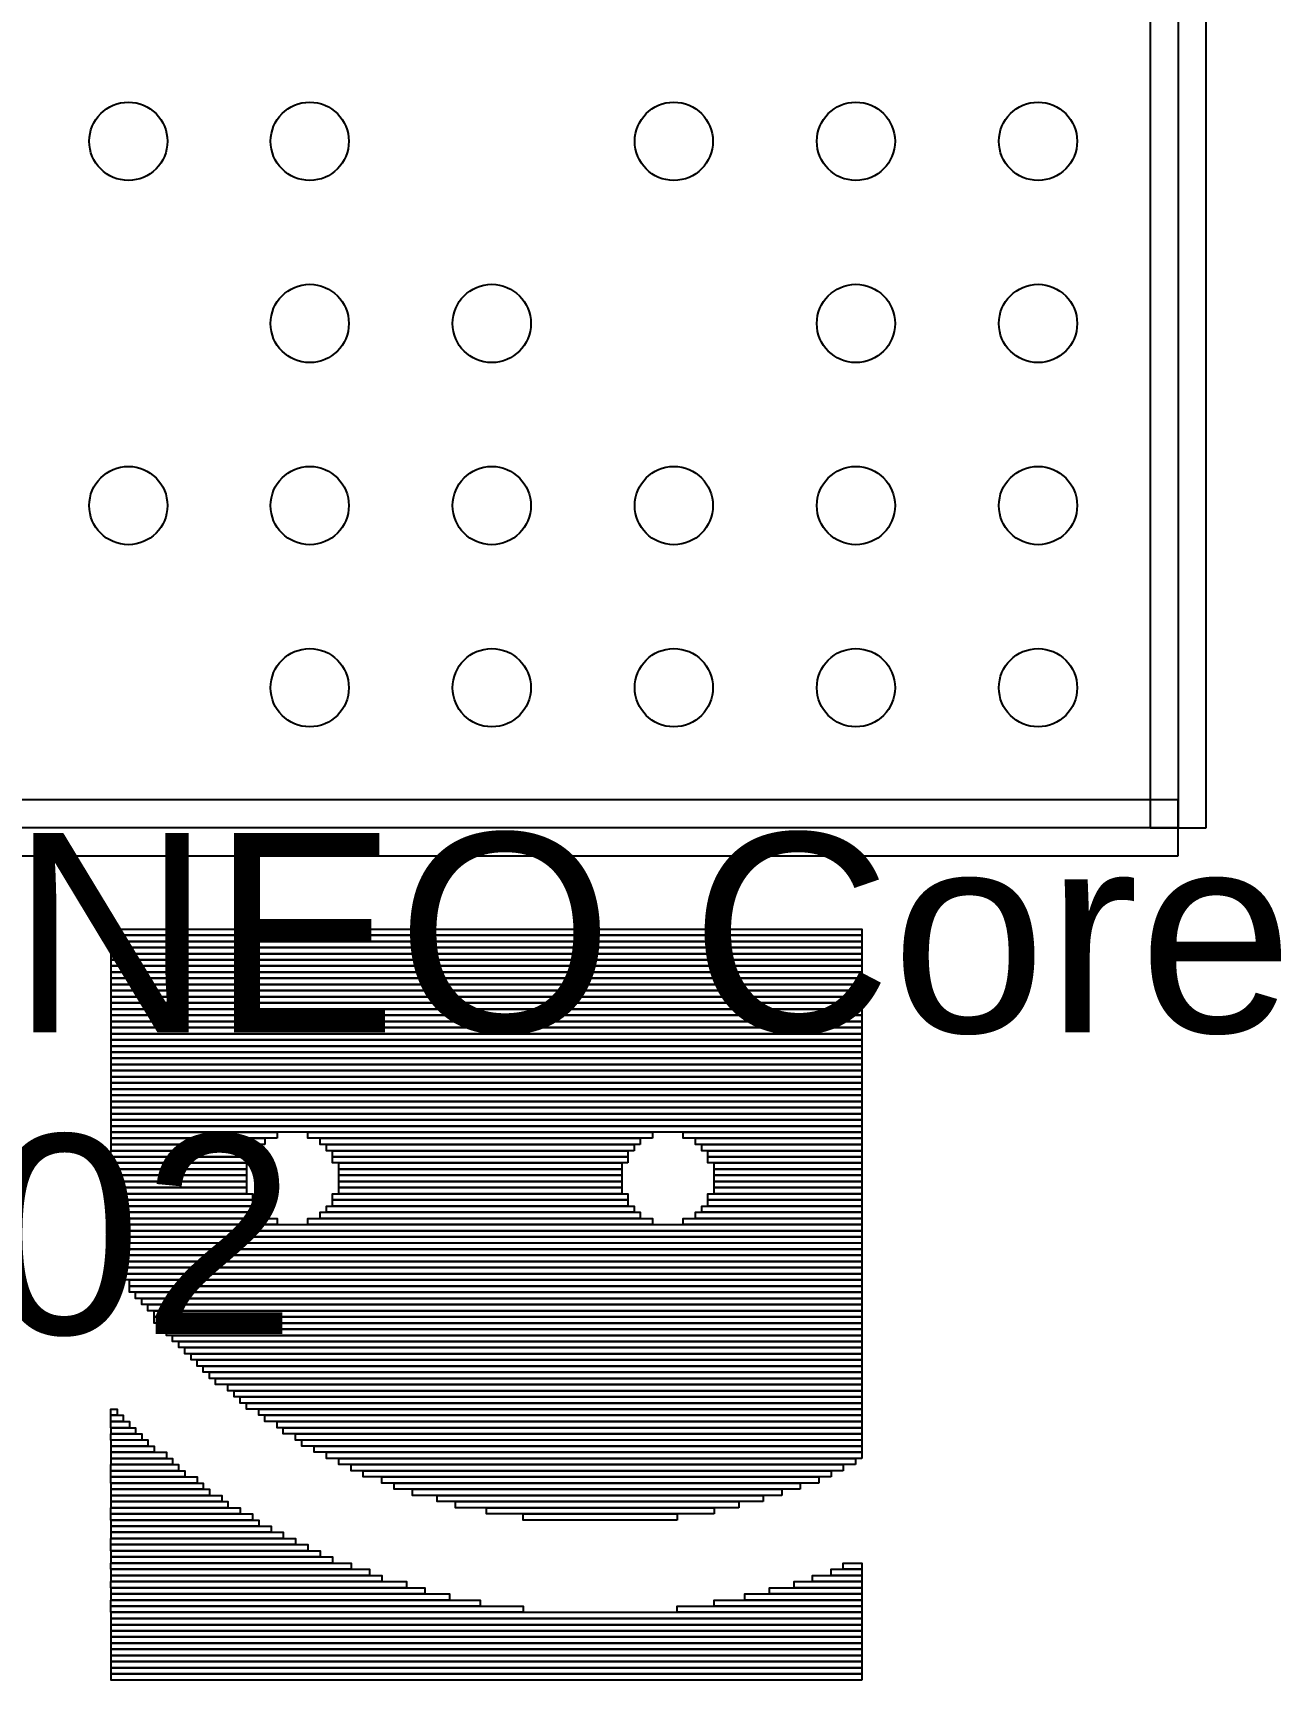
# Model space of a CAD drawing. Header units: millimetres. Extents: x -2.4 to 42.3, y -2.6 to 40.2.
# Drawn here: x 23.74 to 28.19, y 15.44 to 21.32 of the extents above; entities that cross this region are included whole.
import ezdxf

# ---------------------------------------------------------------- set-up
doc = ezdxf.new("R2010")
doc.units = ezdxf.units.MM
doc.header["$MEASUREMENT"] = 0
for name, color, linetype in [('BOT', 3, 'Continuous'), ('SILK-BOT', 6, 'Continuous'), ('SILK-TOP', 7, 'Continuous')]:
    doc.layers.add(name, color=color, linetype=linetype)

msp = doc.modelspace()

# ---------------------------------------------------------------- linework, layer by layer
at = {"layer": 'BOT'}
for centre in [(24.0772, 20.9349), (24.7249, 20.9349), (26.0254, 20.9349), (26.6756, 20.9349), (27.3259, 20.9349), (24.7249, 20.2846), (25.3751, 20.2846), (26.6756, 20.2846), (27.3259, 20.2846), (24.0772, 19.6344), (24.7249, 19.6344), (25.3751, 19.6344), (26.0254, 19.6344), (26.6756, 19.6344), (27.3259, 19.6344), (24.7249, 18.9841), (25.3751, 18.9841), (26.0254, 18.9841), (26.6756, 18.9841), (27.3259, 18.9841)]:
    msp.add_circle(centre, 0.1397, dxfattribs=at)
at = {"layer": 'SILK-BOT'}
for p, q in [((27.7259, 32.4842), (27.7259, 18.4838)), ((27.8262, 32.4842), (27.8262, 18.4838)), ((27.9266, 18.4838), (27.9266, 32.4842)), ((27.8262, 18.5842), (13.8258, 18.5842)), ((27.8262, 18.3835), (27.8262, 18.5842)), ((27.8262, 18.4838), (13.8258, 18.4838)), ((27.7259, 18.4838), (27.9266, 18.4838)), ((13.8258, 18.3835), (27.8262, 18.3835))]:
    msp.add_line(p, q, dxfattribs=at)
for points in [[(26.6967, 18.1004), (24.0154, 18.1004), (24.0154, 18.1224), (26.6967, 18.1224), (26.6967, 18.1004)], [(26.6967, 18.0786), (24.0154, 18.0786), (24.0154, 18.1005), (26.6967, 18.1005), (26.6967, 18.0786)], [(26.6967, 18.0565), (24.0154, 18.0565), (24.0154, 18.0786), (26.6967, 18.0786), (26.6967, 18.0565)], [(26.6967, 18.0345), (24.0154, 18.0345), (24.0154, 18.0565), (26.6967, 18.0565), (26.6967, 18.0345)], [(26.6967, 18.0125), (24.0154, 18.0125), (24.0154, 18.0345), (26.6967, 18.0345), (26.6967, 18.0125)], [(26.6967, 17.9906), (24.0154, 17.9906), (24.0154, 18.0126), (26.6967, 18.0126), (26.6967, 17.9906)], [(26.6967, 17.9686), (24.0154, 17.9686), (24.0154, 17.9906), (26.6967, 17.9906), (26.6967, 17.9686)], [(26.6967, 17.9466), (24.0154, 17.9466), (24.0154, 17.9686), (26.6967, 17.9686), (26.6967, 17.9466)], [(26.6967, 17.9247), (24.0154, 17.9247), (24.0154, 17.9466), (26.6967, 17.9466), (26.6967, 17.9247)], [(26.6967, 17.9026), (24.0154, 17.9026), (24.0154, 17.9247), (26.6967, 17.9247), (26.6967, 17.9026)], [(26.6967, 17.8807), (24.0154, 17.8807), (24.0154, 17.9027), (26.6967, 17.9027), (26.6967, 17.8807)], [(26.6967, 17.8587), (24.0154, 17.8587), (24.0154, 17.8807), (26.6967, 17.8807), (26.6967, 17.8587)], [(26.6967, 17.8367), (24.0154, 17.8367), (24.0154, 17.8587), (26.6967, 17.8587), (26.6967, 17.8367)], [(26.6967, 17.8147), (24.0154, 17.8147), (24.0154, 17.8367), (26.6967, 17.8367), (26.6967, 17.8147)], [(26.6967, 17.7929), (24.0154, 17.7929), (24.0154, 17.8148), (26.6967, 17.8148), (26.6967, 17.7929)], [(26.6967, 17.7708), (24.0154, 17.7708), (24.0154, 17.7929), (26.6967, 17.7929), (26.6967, 17.7708)], [(26.6967, 17.7488), (24.0154, 17.7488), (24.0154, 17.7708), (26.6967, 17.7708), (26.6967, 17.7488)], [(26.6967, 17.7268), (24.0154, 17.7268), (24.0154, 17.7488), (26.6967, 17.7488), (26.6967, 17.7268)], [(26.6967, 17.7048), (24.0154, 17.7048), (24.0154, 17.7268), (26.6967, 17.7268), (26.6967, 17.7048)], [(26.6967, 17.6829), (24.0154, 17.6829), (24.0154, 17.7049), (26.6967, 17.7049), (26.6967, 17.6829)], [(26.6967, 17.6609), (24.0154, 17.6609), (24.0154, 17.6829), (26.6967, 17.6829), (26.6967, 17.6609)], [(26.6967, 17.6389), (24.0154, 17.6389), (24.0154, 17.6609), (26.6967, 17.6609), (26.6967, 17.6389)], [(26.6967, 17.6169), (24.0154, 17.6169), (24.0154, 17.6389), (26.6967, 17.6389), (26.6967, 17.6169)], [(26.6967, 17.595), (24.0154, 17.595), (24.0154, 17.617), (26.6967, 17.617), (26.6967, 17.595)], [(26.6967, 17.573), (24.0154, 17.573), (24.0154, 17.595), (26.6967, 17.595), (26.6967, 17.573)], [(26.6967, 17.551), (24.0154, 17.551), (24.0154, 17.573), (26.6967, 17.573), (26.6967, 17.551)], [(26.6967, 17.529), (24.0154, 17.529), (24.0154, 17.551), (26.6967, 17.551), (26.6967, 17.529)], [(26.6967, 17.5071), (24.0154, 17.5071), (24.0154, 17.529), (26.6967, 17.529), (26.6967, 17.5071)], [(26.6967, 17.4851), (24.0154, 17.4851), (24.0154, 17.5072), (26.6967, 17.5072), (26.6967, 17.4851)], [(26.6967, 17.4631), (24.0154, 17.4631), (24.0154, 17.4851), (26.6967, 17.4851), (26.6967, 17.4631)], [(26.6967, 17.4411), (24.0154, 17.4411), (24.0154, 17.4631), (26.6967, 17.4631), (26.6967, 17.4411)], [(26.6967, 17.4191), (24.0154, 17.4191), (24.0154, 17.4411), (26.6967, 17.4411), (26.6967, 17.4191)], [(26.6967, 17.3971), (24.0154, 17.3971), (24.0154, 17.4191), (26.6967, 17.4191), (26.6967, 17.3971)], [(24.6087, 17.3753), (24.0153, 17.3753), (24.0153, 17.3972), (24.6087, 17.3972), (24.6087, 17.3753)], [(24.5647, 17.3532), (24.0153, 17.3532), (24.0153, 17.3753), (24.5647, 17.3753), (24.5647, 17.3532)], [(24.5427, 17.3312), (24.0153, 17.3312), (24.0153, 17.3532), (24.5427, 17.3532), (24.5427, 17.3312)], [(25.9493, 17.3753), (24.7186, 17.3753), (24.7186, 17.3972), (25.9493, 17.3972), (25.9493, 17.3753)], [(25.9054, 17.3532), (24.7624, 17.3532), (24.7624, 17.3753), (25.9054, 17.3753), (25.9054, 17.3532)], [(25.8834, 17.3312), (24.7844, 17.3312), (24.7844, 17.3532), (25.8834, 17.3532), (25.8834, 17.3312)], [(26.6966, 17.3753), (26.0592, 17.3753), (26.0592, 17.3972), (26.6966, 17.3972), (26.6966, 17.3753)], [(26.6966, 17.3532), (26.1032, 17.3532), (26.1032, 17.3753), (26.6966, 17.3753), (26.6966, 17.3532)], [(26.6966, 17.3312), (26.1252, 17.3312), (26.1252, 17.3532), (26.6966, 17.3532), (26.6966, 17.3312)], [(24.5207, 17.3092), (24.0152, 17.3092), (24.0152, 17.3312), (24.5207, 17.3312), (24.5207, 17.3092)], [(24.5207, 17.2873), (24.0152, 17.2873), (24.0152, 17.3093), (24.5207, 17.3093), (24.5207, 17.2873)], [(25.8614, 17.3092), (24.8064, 17.3092), (24.8064, 17.3312), (25.8614, 17.3312), (25.8614, 17.3092)], [(25.8614, 17.2873), (24.8064, 17.2873), (24.8064, 17.3093), (25.8614, 17.3093), (25.8614, 17.2873)], [(26.6966, 17.3092), (26.147, 17.3092), (26.147, 17.3312), (26.6966, 17.3312), (26.6966, 17.3092)], [(26.6966, 17.2873), (26.147, 17.2873), (26.147, 17.3093), (26.6966, 17.3093), (26.6966, 17.2873)], [(24.4988, 17.2653), (24.0153, 17.2653), (24.0153, 17.2873), (24.4988, 17.2873), (24.4988, 17.2653)], [(24.4988, 17.2433), (24.0153, 17.2433), (24.0153, 17.2653), (24.4988, 17.2653), (24.4988, 17.2433)], [(24.4988, 17.2214), (24.0153, 17.2214), (24.0153, 17.2433), (24.4988, 17.2433), (24.4988, 17.2214)], [(25.8394, 17.2653), (24.8284, 17.2653), (24.8284, 17.2873), (25.8394, 17.2873), (25.8394, 17.2653)], [(25.8394, 17.2433), (24.8284, 17.2433), (24.8284, 17.2653), (25.8394, 17.2653), (25.8394, 17.2433)], [(25.8394, 17.2214), (24.8284, 17.2214), (24.8284, 17.2433), (25.8394, 17.2433), (25.8394, 17.2214)], [(26.6965, 17.2653), (26.169, 17.2653), (26.169, 17.2873), (26.6965, 17.2873), (26.6965, 17.2653)], [(26.6965, 17.2433), (26.169, 17.2433), (26.169, 17.2653), (26.6965, 17.2653), (26.6965, 17.2433)], [(26.6965, 17.2214), (26.169, 17.2214), (26.169, 17.2433), (26.6965, 17.2433), (26.6965, 17.2214)], [(24.5207, 17.1554), (24.0152, 17.1554), (24.0152, 17.1774), (24.5207, 17.1774), (24.5207, 17.1554)], [(24.4988, 17.1993), (24.0153, 17.1993), (24.0153, 17.2214), (24.4988, 17.2214), (24.4988, 17.1993)], [(24.4988, 17.1774), (24.0153, 17.1774), (24.0153, 17.1994), (24.4988, 17.1994), (24.4988, 17.1774)], [(25.8614, 17.1554), (24.8064, 17.1554), (24.8064, 17.1774), (25.8614, 17.1774), (25.8614, 17.1554)], [(25.8394, 17.1993), (24.8284, 17.1993), (24.8284, 17.2214), (25.8394, 17.2214), (25.8394, 17.1993)], [(25.8394, 17.1774), (24.8284, 17.1774), (24.8284, 17.1994), (25.8394, 17.1994), (25.8394, 17.1774)], [(26.6966, 17.1554), (26.147, 17.1554), (26.147, 17.1774), (26.6966, 17.1774), (26.6966, 17.1554)], [(26.6965, 17.1993), (26.169, 17.1993), (26.169, 17.2214), (26.6965, 17.2214), (26.6965, 17.1993)], [(26.6965, 17.1774), (26.169, 17.1774), (26.169, 17.1994), (26.6965, 17.1994), (26.6965, 17.1774)], [(24.5207, 17.1334), (24.0152, 17.1334), (24.0152, 17.1554), (24.5207, 17.1554), (24.5207, 17.1334)], [(24.5427, 17.1114), (24.0153, 17.1114), (24.0153, 17.1334), (24.5427, 17.1334), (24.5427, 17.1114)], [(25.8834, 17.1114), (24.7844, 17.1114), (24.7844, 17.1334), (25.8834, 17.1334), (25.8834, 17.1114)], [(25.8614, 17.1334), (24.8064, 17.1334), (24.8064, 17.1554), (25.8614, 17.1554), (25.8614, 17.1334)], [(26.6966, 17.1114), (26.1252, 17.1114), (26.1252, 17.1334), (26.6966, 17.1334), (26.6966, 17.1114)], [(26.6966, 17.1334), (26.147, 17.1334), (26.147, 17.1554), (26.6966, 17.1554), (26.6966, 17.1334)], [(24.5647, 17.0894), (24.0153, 17.0894), (24.0153, 17.1114), (24.5647, 17.1114), (24.5647, 17.0894)], [(24.6087, 17.0675), (24.0153, 17.0675), (24.0153, 17.0896), (24.6087, 17.0896), (24.6087, 17.0675)], [(26.6967, 17.0455), (24.0154, 17.0455), (24.0154, 17.0675), (26.6967, 17.0675), (26.6967, 17.0455)], [(25.9493, 17.0675), (24.7186, 17.0675), (24.7186, 17.0896), (25.9493, 17.0896), (25.9493, 17.0675)], [(25.9054, 17.0894), (24.7624, 17.0894), (24.7624, 17.1114), (25.9054, 17.1114), (25.9054, 17.0894)], [(26.6966, 17.0675), (26.0592, 17.0675), (26.0592, 17.0896), (26.6966, 17.0896), (26.6966, 17.0675)], [(26.6966, 17.0894), (26.1032, 17.0894), (26.1032, 17.1114), (26.6966, 17.1114), (26.6966, 17.0894)], [(26.6967, 17.0235), (24.0154, 17.0235), (24.0154, 17.0455), (26.6967, 17.0455), (26.6967, 17.0235)], [(26.6967, 17.0015), (24.0154, 17.0015), (24.0154, 17.0235), (26.6967, 17.0235), (26.6967, 17.0015)], [(26.6967, 16.9796), (24.0154, 16.9796), (24.0154, 17.0016), (26.6967, 17.0016), (26.6967, 16.9796)], [(26.6967, 16.9577), (24.0154, 16.9577), (24.0154, 16.9796), (26.6967, 16.9796), (26.6967, 16.9577)], [(26.6967, 16.9357), (24.0154, 16.9357), (24.0154, 16.9577), (26.6967, 16.9577), (26.6967, 16.9357)], [(26.6967, 16.9136), (24.0154, 16.9136), (24.0154, 16.9357), (26.6967, 16.9357), (26.6967, 16.9136)], [(26.6966, 16.8917), (24.0372, 16.8917), (24.0372, 16.9137), (26.6966, 16.9137), (26.6966, 16.8917)], [(26.6966, 16.8697), (24.0592, 16.8697), (24.0592, 16.8917), (26.6966, 16.8917), (26.6966, 16.8697)], [(26.6966, 16.8477), (24.0812, 16.8477), (24.0812, 16.8697), (26.6966, 16.8697), (26.6966, 16.8477)], [(26.6966, 16.8257), (24.0812, 16.8257), (24.0812, 16.8477), (26.6966, 16.8477), (26.6966, 16.8257)], [(26.6966, 16.8038), (24.1032, 16.8038), (24.1032, 16.8257), (26.6966, 16.8257), (26.6966, 16.8038)], [(26.6966, 16.7818), (24.1252, 16.7818), (24.1252, 16.8039), (26.6966, 16.8039), (26.6966, 16.7818)], [(26.6966, 16.7598), (24.147, 16.7598), (24.147, 16.7818), (26.6966, 16.7818), (26.6966, 16.7598)], [(26.6966, 16.7378), (24.1691, 16.7378), (24.1691, 16.7598), (26.6966, 16.7598), (26.6966, 16.7378)], [(26.6966, 16.7158), (24.1691, 16.7158), (24.1691, 16.7378), (26.6966, 16.7378), (26.6966, 16.7158)], [(26.6966, 16.6939), (24.191, 16.6939), (24.191, 16.7159), (26.6966, 16.7159), (26.6966, 16.6939)], [(26.6966, 16.6719), (24.213, 16.6719), (24.213, 16.6939), (26.6966, 16.6939), (26.6966, 16.6719)], [(26.6966, 16.6499), (24.2351, 16.6499), (24.2351, 16.6719), (26.6966, 16.6719), (26.6966, 16.6499)], [(26.6966, 16.6279), (24.257, 16.6279), (24.257, 16.6499), (26.6966, 16.6499), (26.6966, 16.6279)], [(26.6966, 16.6059), (24.279, 16.6059), (24.279, 16.6279), (26.6966, 16.6279), (26.6966, 16.6059)], [(26.6966, 16.584), (24.301, 16.584), (24.301, 16.606), (26.6966, 16.606), (26.6966, 16.584)], [(26.6966, 16.562), (24.323, 16.562), (24.323, 16.584), (26.6966, 16.584), (26.6966, 16.562)], [(26.6966, 16.54), (24.3448, 16.54), (24.3448, 16.562), (26.6966, 16.562), (26.6966, 16.54)], [(26.6966, 16.5181), (24.3669, 16.5181), (24.3669, 16.54), (26.6966, 16.54), (26.6966, 16.5181)], [(26.6966, 16.496), (24.3888, 16.496), (24.3888, 16.5181), (26.6966, 16.5181), (26.6966, 16.496)], [(26.6966, 16.4741), (24.4329, 16.4741), (24.4329, 16.4961), (26.6966, 16.4961), (26.6966, 16.4741)], [(26.6966, 16.4521), (24.4548, 16.4521), (24.4548, 16.4741), (26.6966, 16.4741), (26.6966, 16.4521)], [(24.0371, 16.3863), (24.0152, 16.3863), (24.0152, 16.4082), (24.0371, 16.4082), (24.0371, 16.3863)], [(26.6966, 16.4301), (24.4768, 16.4301), (24.4768, 16.4521), (26.6966, 16.4521), (26.6966, 16.4301)], [(26.6966, 16.4081), (24.4988, 16.4081), (24.4988, 16.4301), (26.6966, 16.4301), (26.6966, 16.4081)], [(26.6967, 16.3863), (24.5428, 16.3863), (24.5428, 16.4082), (26.6967, 16.4082), (26.6967, 16.3863)], [(24.0592, 16.3642), (24.0152, 16.3642), (24.0152, 16.3863), (24.0592, 16.3863), (24.0592, 16.3642)], [(24.0812, 16.3422), (24.0152, 16.3422), (24.0152, 16.3642), (24.0812, 16.3642), (24.0812, 16.3422)], [(26.6966, 16.3642), (24.5647, 16.3642), (24.5647, 16.3863), (26.6966, 16.3863), (26.6966, 16.3642)], [(26.6966, 16.3422), (24.6086, 16.3422), (24.6086, 16.3642), (26.6966, 16.3642), (26.6966, 16.3422)], [(24.1251, 16.2982), (24.0152, 16.2982), (24.0152, 16.3202), (24.1251, 16.3202), (24.1251, 16.2982)], [(24.1032, 16.3202), (24.0153, 16.3202), (24.0153, 16.3422), (24.1032, 16.3422), (24.1032, 16.3202)], [(24.1471, 16.2763), (24.0153, 16.2763), (24.0153, 16.2983), (24.1471, 16.2983), (24.1471, 16.2763)], [(26.6966, 16.3202), (24.6306, 16.3202), (24.6306, 16.3422), (26.6966, 16.3422), (26.6966, 16.3202)], [(26.6966, 16.2982), (24.6746, 16.2982), (24.6746, 16.3202), (26.6966, 16.3202), (26.6966, 16.2982)], [(26.6966, 16.2763), (24.6966, 16.2763), (24.6966, 16.2983), (26.6966, 16.2983), (26.6966, 16.2763)], [(24.1691, 16.2543), (24.0153, 16.2543), (24.0153, 16.2763), (24.1691, 16.2763), (24.1691, 16.2543)], [(24.2131, 16.2324), (24.0153, 16.2324), (24.0153, 16.2543), (24.2131, 16.2543), (24.2131, 16.2324)], [(24.2351, 16.2103), (24.0153, 16.2103), (24.0153, 16.2324), (24.2351, 16.2324), (24.2351, 16.2103)], [(26.6966, 16.2543), (24.7404, 16.2543), (24.7404, 16.2763), (26.6966, 16.2763), (26.6966, 16.2543)], [(26.6965, 16.2324), (24.7844, 16.2324), (24.7844, 16.2543), (26.6965, 16.2543), (26.6965, 16.2324)], [(26.6745, 16.2103), (24.8284, 16.2103), (24.8284, 16.2324), (26.6745, 16.2324), (26.6745, 16.2103)], [(24.2569, 16.1884), (24.0152, 16.1884), (24.0152, 16.2104), (24.2569, 16.2104), (24.2569, 16.1884)], [(24.279, 16.1664), (24.0152, 16.1664), (24.0152, 16.1884), (24.279, 16.1884), (24.279, 16.1664)], [(26.6306, 16.1884), (24.8724, 16.1884), (24.8724, 16.2104), (26.6306, 16.2104), (26.6306, 16.1884)], [(26.5866, 16.1664), (24.9164, 16.1664), (24.9164, 16.1884), (26.5866, 16.1884), (26.5866, 16.1664)], [(24.3229, 16.1444), (24.0152, 16.1444), (24.0152, 16.1664), (24.3229, 16.1664), (24.3229, 16.1444)], [(24.3449, 16.1224), (24.0153, 16.1224), (24.0153, 16.1444), (24.3449, 16.1444), (24.3449, 16.1224)], [(24.3669, 16.1004), (24.0153, 16.1004), (24.0153, 16.1224), (24.3669, 16.1224), (24.3669, 16.1004)], [(26.5427, 16.1444), (24.9823, 16.1444), (24.9823, 16.1664), (26.5427, 16.1664), (26.5427, 16.1444)], [(26.4767, 16.1224), (25.0262, 16.1224), (25.0262, 16.1444), (26.4767, 16.1444), (26.4767, 16.1224)], [(26.4108, 16.1004), (25.0922, 16.1004), (25.0922, 16.1224), (26.4108, 16.1224), (26.4108, 16.1004)], [(24.4768, 16.0345), (24.0152, 16.0345), (24.0152, 16.0565), (24.4768, 16.0565), (24.4768, 16.0345)], [(24.4109, 16.0785), (24.0153, 16.0785), (24.0153, 16.1006), (24.4109, 16.1006), (24.4109, 16.0785)], [(24.4329, 16.0565), (24.0153, 16.0565), (24.0153, 16.0785), (24.4329, 16.0785), (24.4329, 16.0565)], [(26.3449, 16.0785), (25.1801, 16.0785), (25.1801, 16.1006), (26.3449, 16.1006), (26.3449, 16.0785)], [(26.257, 16.0565), (25.246, 16.0565), (25.246, 16.0785), (26.257, 16.0785), (26.257, 16.0565)], [(26.1691, 16.0345), (25.3559, 16.0345), (25.3559, 16.0565), (26.1691, 16.0565), (26.1691, 16.0345)], [(24.5207, 16.0125), (24.0152, 16.0125), (24.0152, 16.0345), (24.5207, 16.0345), (24.5207, 16.0125)], [(24.5427, 15.9905), (24.0153, 15.9905), (24.0153, 16.0125), (24.5427, 16.0125), (24.5427, 15.9905)], [(26.0372, 16.0125), (25.4878, 16.0125), (25.4878, 16.0345), (26.0372, 16.0345), (26.0372, 16.0125)], [(24.6746, 15.9246), (24.0152, 15.9246), (24.0152, 15.9467), (24.6746, 15.9467), (24.6746, 15.9246)], [(24.5867, 15.9687), (24.0153, 15.9687), (24.0153, 15.9906), (24.5867, 15.9906), (24.5867, 15.9687)], [(24.6307, 15.9467), (24.0153, 15.9467), (24.0153, 15.9687), (24.6307, 15.9687), (24.6307, 15.9467)], [(24.7185, 15.9026), (24.0152, 15.9026), (24.0152, 15.9246), (24.7185, 15.9246), (24.7185, 15.9026)], [(24.7625, 15.8807), (24.0153, 15.8807), (24.0153, 15.9027), (24.7625, 15.9027), (24.7625, 15.8807)], [(24.8065, 15.8587), (24.0153, 15.8587), (24.0153, 15.8807), (24.8065, 15.8807), (24.8065, 15.8587)], [(24.8724, 15.8367), (24.0152, 15.8367), (24.0152, 15.8587), (24.8724, 15.8587), (24.8724, 15.8367)], [(24.9383, 15.8148), (24.0153, 15.8148), (24.0153, 15.8367), (24.9383, 15.8367), (24.9383, 15.8148)], [(26.6966, 15.8148), (26.5866, 15.8148), (26.5866, 15.8367), (26.6966, 15.8367), (26.6966, 15.8148)], [(26.6966, 15.8367), (26.6306, 15.8367), (26.6306, 15.8587), (26.6966, 15.8587), (26.6966, 15.8367)], [(25.0702, 15.7708), (24.0152, 15.7708), (24.0152, 15.7928), (25.0702, 15.7928), (25.0702, 15.7708)], [(24.9823, 15.7928), (24.0153, 15.7928), (24.0153, 15.8149), (24.9823, 15.8149), (24.9823, 15.7928)], [(25.1361, 15.7488), (24.0153, 15.7488), (24.0153, 15.7708), (25.1361, 15.7708), (25.1361, 15.7488)], [(26.6965, 15.7488), (26.3668, 15.7488), (26.3668, 15.7708), (26.6965, 15.7708), (26.6965, 15.7488)], [(26.6966, 15.7708), (26.4548, 15.7708), (26.4548, 15.7928), (26.6966, 15.7928), (26.6966, 15.7708)], [(26.6966, 15.7928), (26.5208, 15.7928), (26.5208, 15.8149), (26.6966, 15.8149), (26.6966, 15.7928)], [(25.3339, 15.7048), (24.0152, 15.7048), (24.0152, 15.7268), (25.3339, 15.7268), (25.3339, 15.7048)], [(25.4878, 15.683), (24.0152, 15.683), (24.0152, 15.7049), (25.4878, 15.7049), (25.4878, 15.683)], [(25.2241, 15.7268), (24.0153, 15.7268), (24.0153, 15.7488), (25.2241, 15.7488), (25.2241, 15.7268)], [(26.6966, 15.683), (26.0372, 15.683), (26.0372, 15.7049), (26.6966, 15.7049), (26.6966, 15.683)], [(26.6965, 15.7048), (26.169, 15.7048), (26.169, 15.7268), (26.6965, 15.7268), (26.6965, 15.7048)], [(26.6966, 15.7268), (26.279, 15.7268), (26.279, 15.7488), (26.6966, 15.7488), (26.6966, 15.7268)], [(26.6967, 15.6609), (24.0154, 15.6609), (24.0154, 15.683), (26.6967, 15.683), (26.6967, 15.6609)], [(26.6967, 15.6389), (24.0154, 15.6389), (24.0154, 15.6609), (26.6967, 15.6609), (26.6967, 15.6389)], [(26.6967, 15.6169), (24.0154, 15.6169), (24.0154, 15.6389), (26.6967, 15.6389), (26.6967, 15.6169)], [(26.6967, 15.595), (24.0154, 15.595), (24.0154, 15.617), (26.6967, 15.617), (26.6967, 15.595)], [(26.6967, 15.573), (24.0154, 15.573), (24.0154, 15.595), (26.6967, 15.595), (26.6967, 15.573)], [(26.6967, 15.551), (24.0154, 15.551), (24.0154, 15.573), (26.6967, 15.573), (26.6967, 15.551)], [(26.6967, 15.5291), (24.0154, 15.5291), (24.0154, 15.551), (26.6967, 15.551), (26.6967, 15.5291)], [(26.6967, 15.507), (24.0154, 15.507), (24.0154, 15.5291), (26.6967, 15.5291), (26.6967, 15.507)], [(26.6967, 15.4851), (24.0154, 15.4851), (24.0154, 15.5071), (26.6967, 15.5071), (26.6967, 15.4851)], [(26.6967, 15.4631), (24.0154, 15.4631), (24.0154, 15.4851), (26.6967, 15.4851), (26.6967, 15.4631)], [(26.6967, 15.4411), (24.0154, 15.4411), (24.0154, 15.4631), (26.6967, 15.4631), (26.6967, 15.4411)]]:
    msp.add_lwpolyline(points, dxfattribs=at)

# ---------------------------------------------------------------- texts
at = {"layer": 'SILK-TOP', "char_height": 0.7112, "attachment_point": 7, "line_spacing_factor": 0.963855}
for s, insert, width in [('\\fArial;NanoPi NEO Core', (20.1219, 17.7436), 8.645793), ('\\fArial;V1.1 1802', (20.1473, 16.6666), 5.141205)]:
    msp.add_mtext(s, dxfattribs=dict(at, insert=insert, width=width))

doc.saveas('drawing.dxf')
